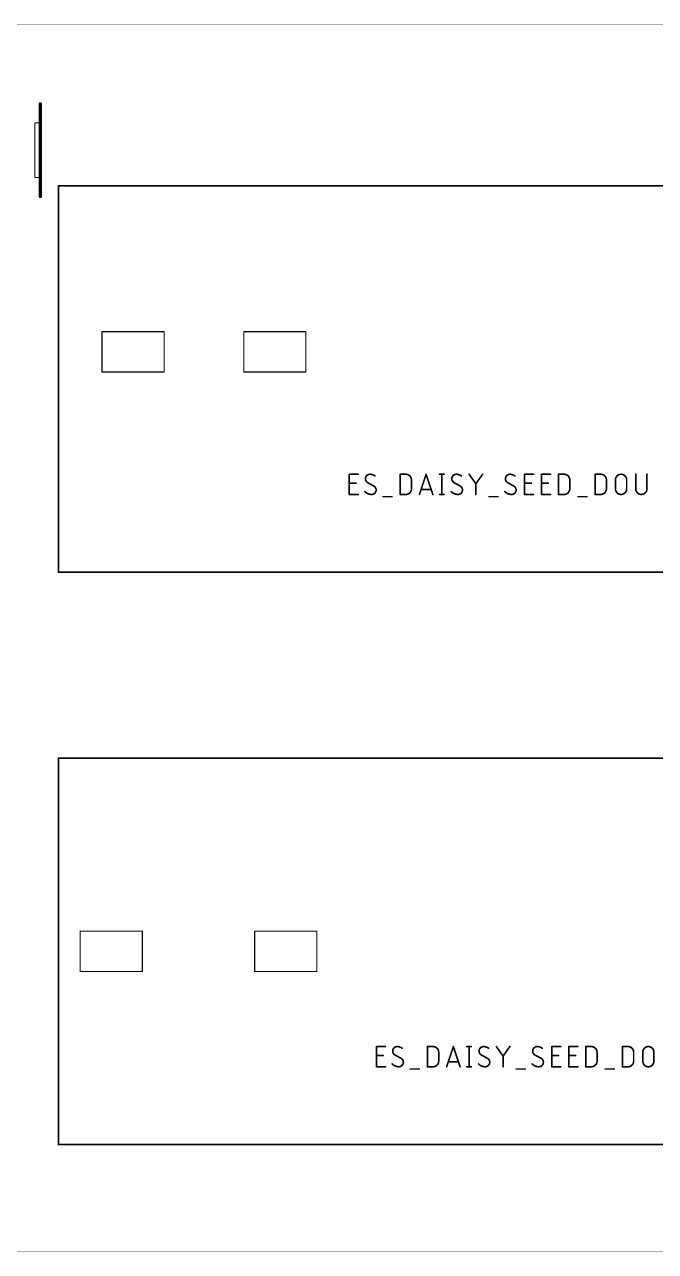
# Model space of a CAD drawing. Extents: x 0 to 11.6, y 0 to 2.3.
# Drawn here: x 1.441 to 2.598, y 0 to 2.25 of the extents above; entities that cross this region are included whole.
import ezdxf

# ---------------------------------------------------------------- set-up
doc = ezdxf.new("R2010")
doc.units = 0
doc.layers.add('20', color=31, linetype='CONTINUOUS')
doc.layers.add('21', color=253, linetype='CONTINUOUS')

msp = doc.modelspace()

# ---------------------------------------------------------------- linework, layer by layer
at = {"layer": '20', "const_width": 0.000984}
for points in [[(11.64, 2.25), (0, 2.25)], [(0, 0), (11.64, 0)]]:
    msp.add_lwpolyline(points, dxfattribs=at)
at = {"layer": '21'}
for points, const_width in [([(1.47, 2.07), (1.47, 2.105)], 0.006), ([(1.47, 2.07), (1.46, 2.07)], 0.002), ([(1.46, 1.97), (1.46, 2.07)], 0.002), ([(1.47, 1.97), (1.47, 2.07)], 0.006), ([(1.46, 1.97), (1.47, 1.97)], 0.002), ([(1.47, 1.935), (1.47, 1.97)], 0.006), ([(1.50311, 1.954331), (3.51689, 1.954331)], 0.003), ([(1.50311, 1.245669), (1.50311, 1.954331)], 0.003), ([(1.697, 1.687), (1.583, 1.687)], 0.002), ([(1.583, 1.687), (1.583, 1.613)], 0.002), ([(1.697, 1.613), (1.697, 1.687)], 0.002), ([(1.957, 1.687), (1.843, 1.687)], 0.002), ([(1.843, 1.687), (1.843, 1.613)], 0.002), ([(1.957, 1.613), (1.957, 1.687)], 0.002), ([(1.583, 1.613), (1.697, 1.613)], 0.002), ([(1.843, 1.613), (1.957, 1.613)], 0.002), ([(2.036528, 1.38839), (2.036528, 1.42539)], 0.003), ([(2.036528, 1.42539), (2.052973, 1.42539)], 0.003), ([(2.130059, 1.38839), (2.130059, 1.42539)], 0.003), ([(2.130059, 1.42539), (2.140336, 1.42539)], 0.003), ([(2.165203, 1.38839), (2.177536, 1.42539)], 0.003), ([(2.177536, 1.42539), (2.18987, 1.38839)], 0.003), ([(2.202225, 1.42539), (2.210447, 1.42539)], 0.003), ([(2.206336, 1.42539), (2.206336, 1.38839)], 0.003), ([(2.256402, 1.42539), (2.268736, 1.407917)], 0.003), ([(2.268736, 1.407917), (2.281069, 1.42539)], 0.003), ([(2.358126, 1.38839), (2.358126, 1.42539)], 0.003), ([(2.358126, 1.42539), (2.37457, 1.42539)], 0.003), ([(2.389326, 1.38839), (2.389326, 1.42539)], 0.003), ([(2.389326, 1.42539), (2.40577, 1.42539)], 0.003), ([(2.420457, 1.38839), (2.420457, 1.42539)], 0.003), ([(2.420457, 1.42539), (2.430735, 1.42539)], 0.003), ([(2.487657, 1.38839), (2.487657, 1.42539)], 0.003), ([(2.487657, 1.42539), (2.497934, 1.42539)], 0.003), ([(2.562056, 1.42539), (2.562056, 1.398667)], 0.003), ([(2.582612, 1.398667), (2.582612, 1.42539)], 0.003), ([(2.036528, 1.408945), (2.048861, 1.408945)], 0.003), ([(2.081703, 1.403806), (2.070398, 1.409973)], 0.003), ([(2.150614, 1.415112), (2.150614, 1.398667)], 0.003), ([(2.186786, 1.39764), (2.168286, 1.39764)], 0.003), ([(2.240103, 1.403806), (2.228797, 1.409973)], 0.003), ([(2.268736, 1.38839), (2.268736, 1.407917)], 0.003), ([(2.338502, 1.403806), (2.327196, 1.409973)], 0.003), ([(2.358126, 1.408945), (2.370459, 1.408945)], 0.003), ([(2.389326, 1.408945), (2.401659, 1.408945)], 0.003), ([(2.441012, 1.415112), (2.441012, 1.398667)], 0.003), ([(2.508212, 1.415112), (2.508212, 1.398667)], 0.003), ([(2.524857, 1.398667), (2.524857, 1.415112)], 0.003), ([(2.545412, 1.415112), (2.545412, 1.398667)], 0.003), ([(2.052973, 1.38839), (2.036528, 1.38839)], 0.003), ([(2.098514, 1.384279), (2.114959, 1.384279)], 0.003), ([(2.140336, 1.38839), (2.130059, 1.38839)], 0.003), ([(2.202225, 1.38839), (2.210447, 1.38839)], 0.003), ([(2.292913, 1.384279), (2.309358, 1.384279)], 0.003), ([(2.37457, 1.38839), (2.358126, 1.38839)], 0.003), ([(2.40577, 1.38839), (2.389326, 1.38839)], 0.003), ([(2.430735, 1.38839), (2.420457, 1.38839)], 0.003), ([(2.456112, 1.384279), (2.472557, 1.384279)], 0.003), ([(2.497934, 1.38839), (2.487657, 1.38839)], 0.003), ([(3.51689, 1.245669), (1.50311, 1.245669)], 0.003), ([(1.50311, 0.904331), (3.51689, 0.904331)], 0.003), ([(1.50311, 0.195669), (1.50311, 0.904331)], 0.003), ([(1.657, 0.587), (1.543, 0.587)], 0.002), ([(1.543, 0.587), (1.543, 0.513)], 0.002), ([(1.657, 0.513), (1.657, 0.587)], 0.002), ([(1.977, 0.587), (1.863, 0.587)], 0.002), ([(1.863, 0.587), (1.863, 0.513)], 0.002), ([(1.977, 0.513), (1.977, 0.587)], 0.002), ([(1.543, 0.513), (1.657, 0.513)], 0.002), ([(1.863, 0.513), (1.977, 0.513)], 0.002), ([(2.086528, 0.33839), (2.086528, 0.37539)], 0.003), ([(2.086528, 0.37539), (2.102973, 0.37539)], 0.003), ([(2.086528, 0.358945), (2.098861, 0.358945)], 0.003), ([(2.131703, 0.353806), (2.120398, 0.359973)], 0.003), ([(2.180059, 0.33839), (2.180059, 0.37539)], 0.003), ([(2.180059, 0.37539), (2.190336, 0.37539)], 0.003), ([(2.200614, 0.365112), (2.200614, 0.348667)], 0.003), ([(2.215203, 0.33839), (2.227536, 0.37539)], 0.003), ([(2.227536, 0.37539), (2.23987, 0.33839)], 0.003), ([(2.252225, 0.37539), (2.260447, 0.37539)], 0.003), ([(2.256336, 0.37539), (2.256336, 0.33839)], 0.003), ([(2.290103, 0.353806), (2.278797, 0.359973)], 0.003), ([(2.306402, 0.37539), (2.318736, 0.357917)], 0.003), ([(2.318736, 0.357917), (2.331069, 0.37539)], 0.003), ([(2.388502, 0.353806), (2.377196, 0.359973)], 0.003), ([(2.408126, 0.33839), (2.408126, 0.37539)], 0.003), ([(2.408126, 0.37539), (2.42457, 0.37539)], 0.003), ([(2.408126, 0.358945), (2.420459, 0.358945)], 0.003), ([(2.439326, 0.33839), (2.439326, 0.37539)], 0.003), ([(2.439326, 0.37539), (2.45577, 0.37539)], 0.003), ([(2.439326, 0.358945), (2.451659, 0.358945)], 0.003), ([(2.470457, 0.33839), (2.470457, 0.37539)], 0.003), ([(2.470457, 0.37539), (2.480735, 0.37539)], 0.003), ([(2.491012, 0.365112), (2.491012, 0.348667)], 0.003), ([(2.537657, 0.33839), (2.537657, 0.37539)], 0.003), ([(2.537657, 0.37539), (2.547934, 0.37539)], 0.003), ([(2.558212, 0.365112), (2.558212, 0.348667)], 0.003), ([(2.574857, 0.348667), (2.574857, 0.365112)], 0.003), ([(2.595412, 0.365112), (2.595412, 0.348667)], 0.003), ([(2.102973, 0.33839), (2.086528, 0.33839)], 0.003), ([(2.190336, 0.33839), (2.180059, 0.33839)], 0.003), ([(2.236786, 0.34764), (2.218286, 0.34764)], 0.003), ([(2.252225, 0.33839), (2.260447, 0.33839)], 0.003), ([(2.318736, 0.33839), (2.318736, 0.357917)], 0.003), ([(2.42457, 0.33839), (2.408126, 0.33839)], 0.003), ([(2.45577, 0.33839), (2.439326, 0.33839)], 0.003), ([(2.480735, 0.33839), (2.470457, 0.33839)], 0.003), ([(2.547934, 0.33839), (2.537657, 0.33839)], 0.003), ([(2.148514, 0.334279), (2.164959, 0.334279)], 0.003), ([(2.342913, 0.334279), (2.359358, 0.334279)], 0.003), ([(2.506112, 0.334279), (2.522557, 0.334279)], 0.003), ([(3.51689, 0.195669), (1.50311, 0.195669)], 0.003)]:
    msp.add_lwpolyline(points, dxfattribs=dict(at, const_width=const_width))
for points, const_width in [([(1.4715, 2.105, 1), (1.4685, 2.105)], 0.003), ([(1.46, 2.0705, 1), (1.46, 2.0695)], 0.001), ([(1.4605, 2.07, 1), (1.4595, 2.07)], 0.001), ([(1.4715, 2.07, 1), (1.4685, 2.07)], 0.003), ([(1.4685, 2.07, 1), (1.4715, 2.07)], 0.003), ([(1.47, 2.0695, 1), (1.47, 2.0705)], 0.001), ([(1.46, 1.9705, 1), (1.46, 1.9695)], 0.001), ([(1.4595, 1.97, 1), (1.4605, 1.97)], 0.001), ([(1.4715, 1.97, 1), (1.4685, 1.97)], 0.003), ([(1.4685, 1.97, 1), (1.4715, 1.97)], 0.003), ([(1.47, 1.9695, 1), (1.47, 1.9705)], 0.001), ([(1.4685, 1.935, 1), (1.4715, 1.935)], 0.003), ([(1.50311, 1.955081, 1), (1.50311, 1.953581)], 0.0015), ([(1.50386, 1.954331, 1), (1.50236, 1.954331)], 0.0015), ([(1.583, 1.6875, 1), (1.583, 1.6865)], 0.001), ([(1.5835, 1.687, 1), (1.5825, 1.687)], 0.001), ([(1.6975, 1.687, 1), (1.6965, 1.687)], 0.001), ([(1.697, 1.6865, 1), (1.697, 1.6875)], 0.001), ([(1.843, 1.6875, 1), (1.843, 1.6865)], 0.001), ([(1.8435, 1.687, 1), (1.8425, 1.687)], 0.001), ([(1.9575, 1.687, 1), (1.9565, 1.687)], 0.001), ([(1.957, 1.6865, 1), (1.957, 1.6875)], 0.001), ([(1.583, 1.6135, 1), (1.583, 1.6125)], 0.001), ([(1.5825, 1.613, 1), (1.5835, 1.613)], 0.001), ([(1.6965, 1.613, 1), (1.6975, 1.613)], 0.001), ([(1.697, 1.6125, 1), (1.697, 1.6135)], 0.001), ([(1.843, 1.6135, 1), (1.843, 1.6125)], 0.001), ([(1.8425, 1.613, 1), (1.8435, 1.613)], 0.001), ([(1.9565, 1.613, 1), (1.9575, 1.613)], 0.001), ([(1.957, 1.6125, 1), (1.957, 1.6135)], 0.001), ([(2.037278, 1.42539, 1), (2.035778, 1.42539)], 0.0015), ([(2.036528, 1.42614, 1), (2.036528, 1.42464)], 0.0015), ([(2.052973, 1.42464, 1), (2.052973, 1.42614)], 0.0015), ([(2.074509, 1.42539, 0.414218), (2.066287, 1.417167)], 0.003), ([(2.066287, 1.417167, 0.265568), (2.070398, 1.409973)], 0.003), ([(2.067037, 1.417167, 1), (2.065537, 1.417167)], 0.0015), ([(2.083759, 1.422306, 0.162274), (2.074509, 1.42539)], 0.003), ([(2.074509, 1.42614, 1), (2.074509, 1.42464)], 0.0015), ([(2.074509, 1.42464, 1), (2.074509, 1.42614)], 0.0015), ([(2.083309, 1.421706, 1), (2.084209, 1.422906)], 0.0015), ([(2.130809, 1.42539, 1), (2.129309, 1.42539)], 0.0015), ([(2.130059, 1.42614, 1), (2.130059, 1.42464)], 0.0015), ([(2.150614, 1.415112, 0.414214), (2.140336, 1.42539)], 0.003), ([(2.140336, 1.42614, 1), (2.140336, 1.42464)], 0.0015), ([(2.140336, 1.42464, 1), (2.140336, 1.42614)], 0.0015), ([(2.178248, 1.425627, 1), (2.176825, 1.425153)], 0.0015), ([(2.178248, 1.425153, 1), (2.176825, 1.425627)], 0.0015), ([(2.202225, 1.42614, 1), (2.202225, 1.42464)], 0.0015), ([(2.207086, 1.42539, 1), (2.205586, 1.42539)], 0.0015), ([(2.210447, 1.42464, 1), (2.210447, 1.42614)], 0.0015), ([(2.232908, 1.42539, 0.414218), (2.224686, 1.417167)], 0.003), ([(2.224686, 1.417167, 0.265568), (2.228797, 1.409973)], 0.003), ([(2.225436, 1.417167, 1), (2.223936, 1.417167)], 0.0015), ([(2.242158, 1.422306, 0.162274), (2.232908, 1.42539)], 0.003), ([(2.232908, 1.42614, 1), (2.232908, 1.42464)], 0.0015), ([(2.232908, 1.42464, 1), (2.232908, 1.42614)], 0.0015), ([(2.241708, 1.421706, 1), (2.242608, 1.422906)], 0.0015), ([(2.257015, 1.425822, 1), (2.25579, 1.424957)], 0.0015), ([(2.281682, 1.424957, 1), (2.280456, 1.425822)], 0.0015), ([(2.331307, 1.42539, 0.414218), (2.323085, 1.417167)], 0.003), ([(2.323085, 1.417167, 0.265568), (2.327196, 1.409973)], 0.003), ([(2.323835, 1.417167, 1), (2.322335, 1.417167)], 0.0015), ([(2.340557, 1.422306, 0.162274), (2.331307, 1.42539)], 0.003), ([(2.331307, 1.42614, 1), (2.331307, 1.42464)], 0.0015), ([(2.331307, 1.42464, 1), (2.331307, 1.42614)], 0.0015), ([(2.340107, 1.421706, 1), (2.341007, 1.422906)], 0.0015), ([(2.358876, 1.42539, 1), (2.357376, 1.42539)], 0.0015), ([(2.358126, 1.42614, 1), (2.358126, 1.42464)], 0.0015), ([(2.37457, 1.42464, 1), (2.37457, 1.42614)], 0.0015), ([(2.390076, 1.42539, 1), (2.388576, 1.42539)], 0.0015), ([(2.389326, 1.42614, 1), (2.389326, 1.42464)], 0.0015), ([(2.40577, 1.42464, 1), (2.40577, 1.42614)], 0.0015), ([(2.421207, 1.42539, 1), (2.419707, 1.42539)], 0.0015), ([(2.420457, 1.42614, 1), (2.420457, 1.42464)], 0.0015), ([(2.441012, 1.415112, 0.414214), (2.430735, 1.42539)], 0.003), ([(2.430735, 1.42614, 1), (2.430735, 1.42464)], 0.0015), ([(2.430735, 1.42464, 1), (2.430735, 1.42614)], 0.0015), ([(2.488407, 1.42539, 1), (2.486907, 1.42539)], 0.0015), ([(2.487657, 1.42614, 1), (2.487657, 1.42464)], 0.0015), ([(2.508212, 1.415112, 0.414214), (2.497934, 1.42539)], 0.003), ([(2.497934, 1.42614, 1), (2.497934, 1.42464)], 0.0015), ([(2.497934, 1.42464, 1), (2.497934, 1.42614)], 0.0015), ([(2.545412, 1.415112, 1), (2.524857, 1.415112)], 0.003), ([(2.562806, 1.42539, 1), (2.561306, 1.42539)], 0.0015), ([(2.583362, 1.42539, 1), (2.581862, 1.42539)], 0.0015), ([(2.036528, 1.409695, 1), (2.036528, 1.408195)], 0.0015), ([(2.048861, 1.408195, 1), (2.048861, 1.409695)], 0.0015), ([(2.065537, 1.417167, 1), (2.067037, 1.417167)], 0.0015), ([(2.070757, 1.410631, 1), (2.070039, 1.409315)], 0.0015), ([(2.070017, 1.409327, 1), (2.070779, 1.410619)], 0.0015), ([(2.077592, 1.38839, 0.414214), (2.085815, 1.396612)], 0.003), ([(2.082084, 1.404453, 1), (2.081323, 1.40316)], 0.0015), ([(2.085815, 1.396612, 0.265565), (2.081703, 1.403806)], 0.003), ([(2.081344, 1.403148, 1), (2.082063, 1.404465)], 0.0015), ([(2.086565, 1.396612, 1), (2.085065, 1.396612)], 0.0015), ([(2.085065, 1.396612, 1), (2.086565, 1.396612)], 0.0015), ([(2.140336, 1.38839, 0.414217), (2.150614, 1.398667)], 0.003), ([(2.151364, 1.415112, 1), (2.149864, 1.415112)], 0.0015), ([(2.149864, 1.415112, 1), (2.151364, 1.415112)], 0.0015), ([(2.151364, 1.398667, 1), (2.149864, 1.398667)], 0.0015), ([(2.149864, 1.398667, 1), (2.151364, 1.398667)], 0.0015), ([(2.168286, 1.39839, 1), (2.168286, 1.39689)], 0.0015), ([(2.186786, 1.39689, 1), (2.186786, 1.39839)], 0.0015), ([(2.223936, 1.417167, 1), (2.225436, 1.417167)], 0.0015), ([(2.229156, 1.410631, 1), (2.228438, 1.409315)], 0.0015), ([(2.228416, 1.409327, 1), (2.229178, 1.410619)], 0.0015), ([(2.235992, 1.38839, 0.414214), (2.244214, 1.396612)], 0.003), ([(2.240483, 1.404453, 1), (2.239722, 1.40316)], 0.0015), ([(2.244214, 1.396612, 0.265565), (2.240103, 1.403806)], 0.003), ([(2.239743, 1.403148, 1), (2.240462, 1.404465)], 0.0015), ([(2.244964, 1.396612, 1), (2.243464, 1.396612)], 0.0015), ([(2.243464, 1.396612, 1), (2.244964, 1.396612)], 0.0015), ([(2.269486, 1.407917, 1), (2.267986, 1.407917)], 0.0015), ([(2.268123, 1.40835, 1), (2.269348, 1.407485)], 0.0015), ([(2.268123, 1.407485, 1), (2.269348, 1.40835)], 0.0015), ([(2.322335, 1.417167, 1), (2.323835, 1.417167)], 0.0015), ([(2.327555, 1.410631, 1), (2.326837, 1.409315)], 0.0015), ([(2.326815, 1.409327, 1), (2.327577, 1.410619)], 0.0015), ([(2.334391, 1.38839, 0.414214), (2.342613, 1.396612)], 0.003), ([(2.338883, 1.404453, 1), (2.338121, 1.40316)], 0.0015), ([(2.342613, 1.396612, 0.265565), (2.338502, 1.403806)], 0.003), ([(2.338143, 1.403148, 1), (2.338861, 1.404465)], 0.0015), ([(2.343363, 1.396612, 1), (2.341863, 1.396612)], 0.0015), ([(2.341863, 1.396612, 1), (2.343363, 1.396612)], 0.0015), ([(2.358126, 1.409695, 1), (2.358126, 1.408195)], 0.0015), ([(2.370459, 1.408195, 1), (2.370459, 1.409695)], 0.0015), ([(2.389326, 1.409695, 1), (2.389326, 1.408195)], 0.0015), ([(2.401659, 1.408195, 1), (2.401659, 1.409695)], 0.0015), ([(2.430735, 1.38839, 0.414217), (2.441012, 1.398667)], 0.003), ([(2.441762, 1.415112, 1), (2.440262, 1.415112)], 0.0015), ([(2.440262, 1.415112, 1), (2.441762, 1.415112)], 0.0015), ([(2.441762, 1.398667, 1), (2.440262, 1.398667)], 0.0015), ([(2.440262, 1.398667, 1), (2.441762, 1.398667)], 0.0015), ([(2.497934, 1.38839, 0.414217), (2.508212, 1.398667)], 0.003), ([(2.508962, 1.415112, 1), (2.507462, 1.415112)], 0.0015), ([(2.507462, 1.415112, 1), (2.508962, 1.415112)], 0.0015), ([(2.508962, 1.398667, 1), (2.507462, 1.398667)], 0.0015), ([(2.507462, 1.398667, 1), (2.508962, 1.398667)], 0.0015), ([(2.524856, 1.398667, 1), (2.545412, 1.398667)], 0.003), ([(2.525606, 1.398667, 1), (2.524106, 1.398667)], 0.0015), ([(2.525607, 1.415112, 1), (2.524107, 1.415112)], 0.0015), ([(2.524107, 1.415112, 1), (2.525607, 1.415112)], 0.0015), ([(2.524107, 1.398667, 1), (2.525607, 1.398667)], 0.0015), ([(2.546162, 1.415112, 1), (2.544662, 1.415112)], 0.0015), ([(2.544662, 1.415112, 1), (2.546162, 1.415112)], 0.0015), ([(2.546162, 1.398667, 1), (2.544662, 1.398667)], 0.0015), ([(2.544662, 1.398667, 1), (2.546162, 1.398667)], 0.0015), ([(2.562056, 1.398667, 1), (2.582612, 1.398667)], 0.003), ([(2.562806, 1.398667, 1), (2.561306, 1.398667)], 0.0015), ([(2.561306, 1.398667, 1), (2.562806, 1.398667)], 0.0015), ([(2.583362, 1.398667, 1), (2.581862, 1.398667)], 0.0015), ([(2.581862, 1.398667, 1), (2.583362, 1.398667)], 0.0015), ([(2.036528, 1.38914, 1), (2.036528, 1.38764)], 0.0015), ([(2.035778, 1.38839, 1), (2.037278, 1.38839)], 0.0015), ([(2.052973, 1.38764, 1), (2.052973, 1.38914)], 0.0015), ([(2.065259, 1.393529, 0.199996), (2.077592, 1.38839)], 0.003), ([(2.065792, 1.394057, 1), (2.064727, 1.393)], 0.0015), ([(2.077592, 1.38914, 1), (2.077592, 1.38764)], 0.0015), ([(2.077592, 1.38764, 1), (2.077592, 1.38914)], 0.0015), ([(2.098514, 1.385029, 1), (2.098514, 1.383529)], 0.0015), ([(2.114959, 1.383529, 1), (2.114959, 1.385029)], 0.0015), ([(2.130059, 1.38914, 1), (2.130059, 1.38764)], 0.0015), ([(2.129309, 1.38839, 1), (2.130809, 1.38839)], 0.0015), ([(2.140336, 1.38914, 1), (2.140336, 1.38764)], 0.0015), ([(2.140336, 1.38764, 1), (2.140336, 1.38914)], 0.0015), ([(2.164491, 1.388627, 1), (2.165915, 1.388153)], 0.0015), ([(2.189158, 1.388153, 1), (2.190581, 1.388627)], 0.0015), ([(2.202225, 1.38914, 1), (2.202225, 1.38764)], 0.0015), ([(2.205586, 1.38839, 1), (2.207086, 1.38839)], 0.0015), ([(2.210447, 1.38764, 1), (2.210447, 1.38914)], 0.0015), ([(2.223658, 1.393529, 0.199996), (2.235992, 1.38839)], 0.003), ([(2.224191, 1.394057, 1), (2.223126, 1.393)], 0.0015), ([(2.235992, 1.38914, 1), (2.235992, 1.38764)], 0.0015), ([(2.235992, 1.38764, 1), (2.235992, 1.38914)], 0.0015), ([(2.267986, 1.38839, 1), (2.269486, 1.38839)], 0.0015), ([(2.292913, 1.385029, 1), (2.292913, 1.383529)], 0.0015), ([(2.309358, 1.383529, 1), (2.309358, 1.385029)], 0.0015), ([(2.322057, 1.393529, 0.199996), (2.334391, 1.38839)], 0.003), ([(2.32259, 1.394057, 1), (2.321525, 1.393)], 0.0015), ([(2.334391, 1.38914, 1), (2.334391, 1.38764)], 0.0015), ([(2.334391, 1.38764, 1), (2.334391, 1.38914)], 0.0015), ([(2.358126, 1.38914, 1), (2.358126, 1.38764)], 0.0015), ([(2.357376, 1.38839, 1), (2.358876, 1.38839)], 0.0015), ([(2.37457, 1.38764, 1), (2.37457, 1.38914)], 0.0015), ([(2.389326, 1.38914, 1), (2.389326, 1.38764)], 0.0015), ([(2.388576, 1.38839, 1), (2.390076, 1.38839)], 0.0015), ([(2.40577, 1.38764, 1), (2.40577, 1.38914)], 0.0015), ([(2.420457, 1.38914, 1), (2.420457, 1.38764)], 0.0015), ([(2.419707, 1.38839, 1), (2.421207, 1.38839)], 0.0015), ([(2.430735, 1.38914, 1), (2.430735, 1.38764)], 0.0015), ([(2.430735, 1.38764, 1), (2.430735, 1.38914)], 0.0015), ([(2.456112, 1.385029, 1), (2.456112, 1.383529)], 0.0015), ([(2.472557, 1.383529, 1), (2.472557, 1.385029)], 0.0015), ([(2.487657, 1.38914, 1), (2.487657, 1.38764)], 0.0015), ([(2.486907, 1.38839, 1), (2.488407, 1.38839)], 0.0015), ([(2.497934, 1.38914, 1), (2.497934, 1.38764)], 0.0015), ([(2.497934, 1.38764, 1), (2.497934, 1.38914)], 0.0015), ([(1.50311, 1.246419, 1), (1.50311, 1.244919)], 0.0015), ([(1.50236, 1.245669, 1), (1.50386, 1.245669)], 0.0015), ([(1.50311, 0.905081, 1), (1.50311, 0.903581)], 0.0015), ([(1.50386, 0.904331, 1), (1.50236, 0.904331)], 0.0015), ([(1.543, 0.5875, 1), (1.543, 0.5865)], 0.001), ([(1.5435, 0.587, 1), (1.5425, 0.587)], 0.001), ([(1.6575, 0.587, 1), (1.6565, 0.587)], 0.001), ([(1.657, 0.5865, 1), (1.657, 0.5875)], 0.001), ([(1.863, 0.5875, 1), (1.863, 0.5865)], 0.001), ([(1.8635, 0.587, 1), (1.8625, 0.587)], 0.001), ([(1.9775, 0.587, 1), (1.9765, 0.587)], 0.001), ([(1.977, 0.5865, 1), (1.977, 0.5875)], 0.001), ([(1.543, 0.5135, 1), (1.543, 0.5125)], 0.001), ([(1.5425, 0.513, 1), (1.5435, 0.513)], 0.001), ([(1.6565, 0.513, 1), (1.6575, 0.513)], 0.001), ([(1.657, 0.5125, 1), (1.657, 0.5135)], 0.001), ([(1.863, 0.5135, 1), (1.863, 0.5125)], 0.001), ([(1.8625, 0.513, 1), (1.8635, 0.513)], 0.001), ([(1.9765, 0.513, 1), (1.9775, 0.513)], 0.001), ([(1.977, 0.5125, 1), (1.977, 0.5135)], 0.001), ([(2.087278, 0.37539, 1), (2.085778, 0.37539)], 0.0015), ([(2.086528, 0.37614, 1), (2.086528, 0.37464)], 0.0015), ([(2.086528, 0.359695, 1), (2.086528, 0.358195)], 0.0015), ([(2.098861, 0.358195, 1), (2.098861, 0.359695)], 0.0015), ([(2.102973, 0.37464, 1), (2.102973, 0.37614)], 0.0015), ([(2.124509, 0.37539, 0.414218), (2.116287, 0.367167)], 0.003), ([(2.116287, 0.367167, 0.265568), (2.120398, 0.359973)], 0.003), ([(2.117037, 0.367167, 1), (2.115537, 0.367167)], 0.0015), ([(2.115537, 0.367167, 1), (2.117037, 0.367167)], 0.0015), ([(2.120757, 0.360631, 1), (2.120039, 0.359315)], 0.0015), ([(2.120017, 0.359327, 1), (2.120779, 0.360619)], 0.0015), ([(2.133759, 0.372306, 0.162274), (2.124509, 0.37539)], 0.003), ([(2.124509, 0.37614, 1), (2.124509, 0.37464)], 0.0015), ([(2.124509, 0.37464, 1), (2.124509, 0.37614)], 0.0015), ([(2.133309, 0.371706, 1), (2.134209, 0.372906)], 0.0015), ([(2.180809, 0.37539, 1), (2.179309, 0.37539)], 0.0015), ([(2.180059, 0.37614, 1), (2.180059, 0.37464)], 0.0015), ([(2.200614, 0.365112, 0.414214), (2.190336, 0.37539)], 0.003), ([(2.190336, 0.37614, 1), (2.190336, 0.37464)], 0.0015), ([(2.190336, 0.37464, 1), (2.190336, 0.37614)], 0.0015), ([(2.201364, 0.365112, 1), (2.199864, 0.365112)], 0.0015), ([(2.199864, 0.365112, 1), (2.201364, 0.365112)], 0.0015), ([(2.228248, 0.375627, 1), (2.226825, 0.375153)], 0.0015), ([(2.228248, 0.375153, 1), (2.226825, 0.375627)], 0.0015), ([(2.252225, 0.37614, 1), (2.252225, 0.37464)], 0.0015), ([(2.257086, 0.37539, 1), (2.255586, 0.37539)], 0.0015), ([(2.260447, 0.37464, 1), (2.260447, 0.37614)], 0.0015), ([(2.282908, 0.37539, 0.414218), (2.274686, 0.367167)], 0.003), ([(2.274686, 0.367167, 0.265568), (2.278797, 0.359973)], 0.003), ([(2.275436, 0.367167, 1), (2.273936, 0.367167)], 0.0015), ([(2.273936, 0.367167, 1), (2.275436, 0.367167)], 0.0015), ([(2.279156, 0.360631, 1), (2.278438, 0.359315)], 0.0015), ([(2.278416, 0.359327, 1), (2.279178, 0.360619)], 0.0015), ([(2.292158, 0.372306, 0.162274), (2.282908, 0.37539)], 0.003), ([(2.282908, 0.37614, 1), (2.282908, 0.37464)], 0.0015), ([(2.282908, 0.37464, 1), (2.282908, 0.37614)], 0.0015), ([(2.291708, 0.371706, 1), (2.292608, 0.372906)], 0.0015), ([(2.307015, 0.375822, 1), (2.30579, 0.374957)], 0.0015), ([(2.331682, 0.374957, 1), (2.330456, 0.375822)], 0.0015), ([(2.381307, 0.37539, 0.414218), (2.373085, 0.367167)], 0.003), ([(2.373085, 0.367167, 0.265568), (2.377196, 0.359973)], 0.003), ([(2.373835, 0.367167, 1), (2.372335, 0.367167)], 0.0015), ([(2.372335, 0.367167, 1), (2.373835, 0.367167)], 0.0015), ([(2.377555, 0.360631, 1), (2.376837, 0.359315)], 0.0015), ([(2.376815, 0.359327, 1), (2.377577, 0.360619)], 0.0015), ([(2.390557, 0.372306, 0.162274), (2.381307, 0.37539)], 0.003), ([(2.381307, 0.37614, 1), (2.381307, 0.37464)], 0.0015), ([(2.381307, 0.37464, 1), (2.381307, 0.37614)], 0.0015), ([(2.390107, 0.371706, 1), (2.391007, 0.372906)], 0.0015), ([(2.408876, 0.37539, 1), (2.407376, 0.37539)], 0.0015), ([(2.408126, 0.37614, 1), (2.408126, 0.37464)], 0.0015), ([(2.408126, 0.359695, 1), (2.408126, 0.358195)], 0.0015), ([(2.420459, 0.358195, 1), (2.420459, 0.359695)], 0.0015), ([(2.42457, 0.37464, 1), (2.42457, 0.37614)], 0.0015), ([(2.440076, 0.37539, 1), (2.438576, 0.37539)], 0.0015), ([(2.439326, 0.37614, 1), (2.439326, 0.37464)], 0.0015), ([(2.439326, 0.359695, 1), (2.439326, 0.358195)], 0.0015), ([(2.451659, 0.358195, 1), (2.451659, 0.359695)], 0.0015), ([(2.45577, 0.37464, 1), (2.45577, 0.37614)], 0.0015), ([(2.471207, 0.37539, 1), (2.469707, 0.37539)], 0.0015), ([(2.470457, 0.37614, 1), (2.470457, 0.37464)], 0.0015), ([(2.491012, 0.365112, 0.414214), (2.480735, 0.37539)], 0.003), ([(2.480735, 0.37614, 1), (2.480735, 0.37464)], 0.0015), ([(2.480735, 0.37464, 1), (2.480735, 0.37614)], 0.0015), ([(2.491762, 0.365112, 1), (2.490262, 0.365112)], 0.0015), ([(2.490262, 0.365112, 1), (2.491762, 0.365112)], 0.0015), ([(2.538407, 0.37539, 1), (2.536907, 0.37539)], 0.0015), ([(2.537657, 0.37614, 1), (2.537657, 0.37464)], 0.0015), ([(2.558212, 0.365112, 0.414214), (2.547934, 0.37539)], 0.003), ([(2.547934, 0.37614, 1), (2.547934, 0.37464)], 0.0015), ([(2.547934, 0.37464, 1), (2.547934, 0.37614)], 0.0015), ([(2.558962, 0.365112, 1), (2.557462, 0.365112)], 0.0015), ([(2.557462, 0.365112, 1), (2.558962, 0.365112)], 0.0015), ([(2.595412, 0.365112, 1), (2.574857, 0.365112)], 0.003), ([(2.575607, 0.365112, 1), (2.574107, 0.365112)], 0.0015), ([(2.574107, 0.365112, 1), (2.575607, 0.365112)], 0.0015), ([(2.596162, 0.365112, 1), (2.594662, 0.365112)], 0.0015), ([(2.594662, 0.365112, 1), (2.596162, 0.365112)], 0.0015), ([(2.086528, 0.33914, 1), (2.086528, 0.33764)], 0.0015), ([(2.085778, 0.33839, 1), (2.087278, 0.33839)], 0.0015), ([(2.102973, 0.33764, 1), (2.102973, 0.33914)], 0.0015), ([(2.115259, 0.343529, 0.199996), (2.127592, 0.33839)], 0.003), ([(2.115792, 0.344057, 1), (2.114727, 0.343)], 0.0015), ([(2.127592, 0.33839, 0.414214), (2.135815, 0.346612)], 0.003), ([(2.127592, 0.33914, 1), (2.127592, 0.33764)], 0.0015), ([(2.127592, 0.33764, 1), (2.127592, 0.33914)], 0.0015), ([(2.132084, 0.354453, 1), (2.131323, 0.35316)], 0.0015), ([(2.135815, 0.346612, 0.265565), (2.131703, 0.353806)], 0.003), ([(2.131344, 0.353148, 1), (2.132063, 0.354465)], 0.0015), ([(2.136565, 0.346612, 1), (2.135065, 0.346612)], 0.0015), ([(2.135065, 0.346612, 1), (2.136565, 0.346612)], 0.0015), ([(2.180059, 0.33914, 1), (2.180059, 0.33764)], 0.0015), ([(2.179309, 0.33839, 1), (2.180809, 0.33839)], 0.0015), ([(2.190336, 0.33839, 0.414217), (2.200614, 0.348667)], 0.003), ([(2.190336, 0.33914, 1), (2.190336, 0.33764)], 0.0015), ([(2.190336, 0.33764, 1), (2.190336, 0.33914)], 0.0015), ([(2.201364, 0.348667, 1), (2.199864, 0.348667)], 0.0015), ([(2.199864, 0.348667, 1), (2.201364, 0.348667)], 0.0015), ([(2.214491, 0.338627, 1), (2.215915, 0.338153)], 0.0015), ([(2.218286, 0.34839, 1), (2.218286, 0.34689)], 0.0015), ([(2.236786, 0.34689, 1), (2.236786, 0.34839)], 0.0015), ([(2.239158, 0.338153, 1), (2.240581, 0.338627)], 0.0015), ([(2.252225, 0.33914, 1), (2.252225, 0.33764)], 0.0015), ([(2.255586, 0.33839, 1), (2.257086, 0.33839)], 0.0015), ([(2.260447, 0.33764, 1), (2.260447, 0.33914)], 0.0015), ([(2.273658, 0.343529, 0.199996), (2.285992, 0.33839)], 0.003), ([(2.274191, 0.344057, 1), (2.273126, 0.343)], 0.0015), ([(2.285992, 0.33839, 0.414214), (2.294214, 0.346612)], 0.003), ([(2.285992, 0.33914, 1), (2.285992, 0.33764)], 0.0015), ([(2.285992, 0.33764, 1), (2.285992, 0.33914)], 0.0015), ([(2.290483, 0.354453, 1), (2.289722, 0.35316)], 0.0015), ([(2.294214, 0.346612, 0.265565), (2.290103, 0.353806)], 0.003), ([(2.289743, 0.353148, 1), (2.290462, 0.354465)], 0.0015), ([(2.294964, 0.346612, 1), (2.293464, 0.346612)], 0.0015), ([(2.293464, 0.346612, 1), (2.294964, 0.346612)], 0.0015), ([(2.319486, 0.357917, 1), (2.317986, 0.357917)], 0.0015), ([(2.318123, 0.35835, 1), (2.319348, 0.357485)], 0.0015), ([(2.317986, 0.33839, 1), (2.319486, 0.33839)], 0.0015), ([(2.318123, 0.357485, 1), (2.319348, 0.35835)], 0.0015), ([(2.372057, 0.343529, 0.199996), (2.384391, 0.33839)], 0.003), ([(2.37259, 0.344057, 1), (2.371525, 0.343)], 0.0015), ([(2.384391, 0.33839, 0.414214), (2.392613, 0.346612)], 0.003), ([(2.384391, 0.33914, 1), (2.384391, 0.33764)], 0.0015), ([(2.384391, 0.33764, 1), (2.384391, 0.33914)], 0.0015), ([(2.388883, 0.354453, 1), (2.388121, 0.35316)], 0.0015), ([(2.392613, 0.346612, 0.265565), (2.388502, 0.353806)], 0.003), ([(2.388143, 0.353148, 1), (2.388861, 0.354465)], 0.0015), ([(2.393363, 0.346612, 1), (2.391863, 0.346612)], 0.0015), ([(2.391863, 0.346612, 1), (2.393363, 0.346612)], 0.0015), ([(2.408126, 0.33914, 1), (2.408126, 0.33764)], 0.0015), ([(2.407376, 0.33839, 1), (2.408876, 0.33839)], 0.0015), ([(2.42457, 0.33764, 1), (2.42457, 0.33914)], 0.0015), ([(2.439326, 0.33914, 1), (2.439326, 0.33764)], 0.0015), ([(2.438576, 0.33839, 1), (2.440076, 0.33839)], 0.0015), ([(2.45577, 0.33764, 1), (2.45577, 0.33914)], 0.0015), ([(2.470457, 0.33914, 1), (2.470457, 0.33764)], 0.0015), ([(2.469707, 0.33839, 1), (2.471207, 0.33839)], 0.0015), ([(2.480735, 0.33839, 0.414217), (2.491012, 0.348667)], 0.003), ([(2.480735, 0.33914, 1), (2.480735, 0.33764)], 0.0015), ([(2.480735, 0.33764, 1), (2.480735, 0.33914)], 0.0015), ([(2.491762, 0.348667, 1), (2.490262, 0.348667)], 0.0015), ([(2.490262, 0.348667, 1), (2.491762, 0.348667)], 0.0015), ([(2.537657, 0.33914, 1), (2.537657, 0.33764)], 0.0015), ([(2.536907, 0.33839, 1), (2.538407, 0.33839)], 0.0015), ([(2.547934, 0.33839, 0.414217), (2.558212, 0.348667)], 0.003), ([(2.547934, 0.33914, 1), (2.547934, 0.33764)], 0.0015), ([(2.547934, 0.33764, 1), (2.547934, 0.33914)], 0.0015), ([(2.558962, 0.348667, 1), (2.557462, 0.348667)], 0.0015), ([(2.557462, 0.348667, 1), (2.558962, 0.348667)], 0.0015), ([(2.574856, 0.348667, 1), (2.595412, 0.348667)], 0.003), ([(2.575606, 0.348667, 1), (2.574106, 0.348667)], 0.0015), ([(2.574107, 0.348667, 1), (2.575607, 0.348667)], 0.0015), ([(2.596162, 0.348667, 1), (2.594662, 0.348667)], 0.0015), ([(2.594662, 0.348667, 1), (2.596162, 0.348667)], 0.0015), ([(2.148514, 0.335029, 1), (2.148514, 0.333529)], 0.0015), ([(2.164959, 0.333529, 1), (2.164959, 0.335029)], 0.0015), ([(2.342913, 0.335029, 1), (2.342913, 0.333529)], 0.0015), ([(2.359358, 0.333529, 1), (2.359358, 0.335029)], 0.0015), ([(2.506112, 0.335029, 1), (2.506112, 0.333529)], 0.0015), ([(2.522557, 0.333529, 1), (2.522557, 0.335029)], 0.0015), ([(1.50311, 0.196419, 1), (1.50311, 0.194919)], 0.0015), ([(1.50236, 0.195669, 1), (1.50386, 0.195669)], 0.0015)]:
    msp.add_lwpolyline(points, format="xyb", dxfattribs=dict(at, const_width=const_width))

doc.saveas('drawing.dxf')
